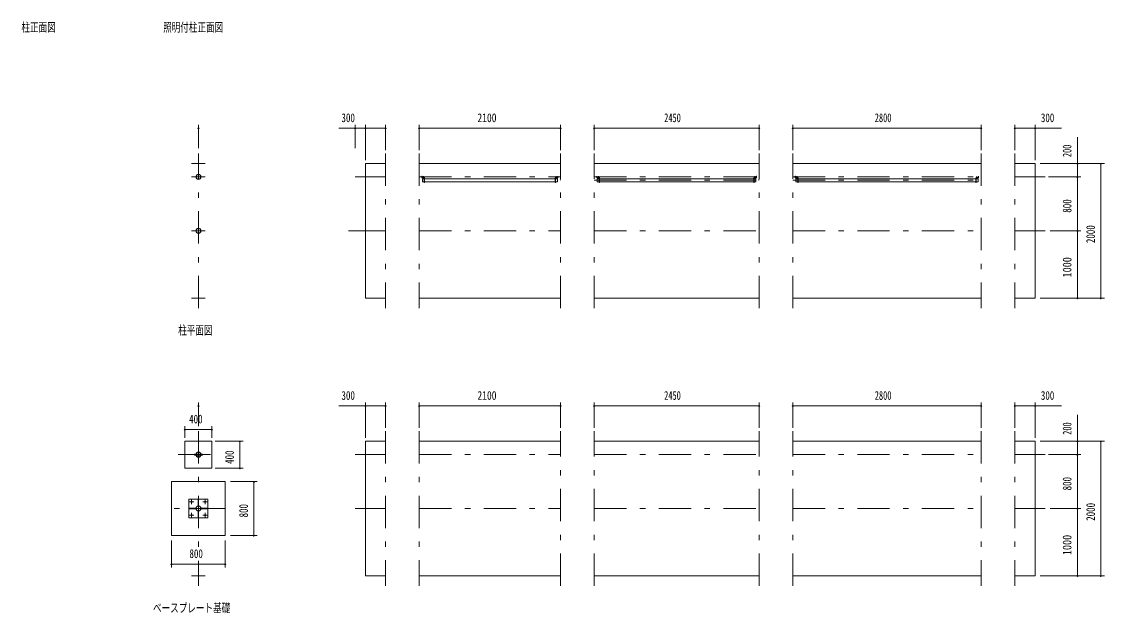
# Model space of a CAD drawing. Units: millimetres, scale not verified. Extents: x -23448 to 23452, y -10500 to 10500.
# Drawn here: x -23448 to -7361, y -8113 to 676 of the extents above; entities that cross this region are included whole.
import ezdxf
from ezdxf.enums import TextEntityAlignment as Align

# ---------------------------------------------------------------- set-up
doc = ezdxf.new("R2010")
doc.units = ezdxf.units.MM
doc.header["$LTSCALE"] = 40
doc.linetypes.add('USER3', pattern=[24, 12, -5, 2, -5])
for name, color, linetype, lineweight in [('0-2_1-0BOLD', 7, 'Continuous', 18), ('0-3_1-2CENTER', 3, 'USER3', 18), ('0-5_1-5DIM', 3, 'Continuous', 18)]:
    doc.layers.add(name, color=color, linetype=linetype, lineweight=lineweight)
doc.styles.add('ＭＳ ゴシック', font='')
doc.styles.get('ＭＳ ゴシック').set_extended_font_data('MS Gothic')

msp = doc.modelspace()

# ---------------------------------------------------------------- linework, layer by layer
at = {"layer": '0-2_1-0BOLD'}
for p, q in [((-20922.14, -1430.33), (-20722.14, -1430.33)), ((-18340.69, -3430.33), (-18340.69, -1430.33)), ((-18340.69, -1430.33), (-18040.69, -1430.33)), ((-17540.69, -1430.33), (-15440.69, -1430.33)), ((-14940.69, -1430.33), (-12490.69, -1430.33)), ((-11990.69, -1430.33), (-9190.69, -1430.33)), ((-8690.69, -1430.33), (-8390.69, -1430.33)), ((-8390.69, -1430.33), (-8390.69, -3430.33)), ((-17467.74, -1640.33), (-17497.34, -1640.33)), ((-17497.34, -1643.53), (-17467.74, -1643.53)), ((-17462.54, -1658.13), (-15518.84, -1658.13)), ((-15518.84, -1700.83), (-17462.54, -1700.83)), ((-15513.64, -1640.33), (-15484.04, -1640.33)), ((-15484.04, -1643.53), (-15513.64, -1643.53)), ((-14867.74, -1640.33), (-14897.34, -1640.33)), ((-14897.34, -1643.53), (-14867.74, -1643.53)), ((-14862.54, -1658.13), (-12568.84, -1658.13)), ((-12568.84, -1700.83), (-14862.54, -1700.83)), ((-12563.64, -1640.33), (-12534.04, -1640.33)), ((-12534.04, -1643.53), (-12563.64, -1643.53)), ((-11917.74, -1640.33), (-11947.34, -1640.33)), ((-11947.34, -1643.53), (-11917.74, -1643.53)), ((-11912.54, -1658.13), (-9268.84, -1658.13)), ((-9268.84, -1700.83), (-11912.54, -1700.83)), ((-9263.64, -1640.33), (-9234.04, -1640.33)), ((-9234.04, -1643.53), (-9263.64, -1643.53)), ((-20722.14, -3430.33), (-20922.14, -3430.33)), ((-18040.69, -3430.33), (-18340.69, -3430.33)), ((-15440.69, -3430.33), (-17540.69, -3430.33)), ((-12490.69, -3430.33), (-14940.69, -3430.33)), ((-9190.69, -3430.33), (-11990.69, -3430.33)), ((-8390.69, -3430.33), (-8690.69, -3430.33)), ((-20622.14, -5555.32), (-21022.14, -5555.32)), ((-21022.14, -5555.33), (-21022.14, -5955.32)), ((-21022.14, -5555.33), (-20622.14, -5555.33)), ((-20622.14, -5955.32), (-20622.14, -5555.33)), ((-18340.69, -7555.32), (-18340.69, -5555.33)), ((-18340.69, -5555.33), (-18040.69, -5555.33)), ((-17540.69, -5555.33), (-15440.69, -5555.33)), ((-14940.69, -5555.33), (-12490.69, -5555.33)), ((-11990.69, -5555.33), (-9190.69, -5555.33)), ((-8690.69, -5555.33), (-8390.69, -5555.33)), ((-8390.69, -5555.33), (-8390.69, -7555.32)), ((-20882.14, -5749.32), (-20882.14, -5761.32)), ((-20882.14, -5749.32), (-20859.82, -5749.32)), ((-20882.14, -5761.32), (-20859.82, -5761.32)), ((-20856.98, -5749.32), (-20787.3, -5749.32)), ((-20856.98, -5761.32), (-20787.3, -5761.32)), ((-20784.46, -5749.32), (-20762.14, -5749.32)), ((-20784.46, -5761.32), (-20762.14, -5761.32)), ((-20762.14, -5749.32), (-20762.14, -5761.32)), ((-21022.14, -5955.32), (-20622.14, -5955.32)), ((-20880.29, -6558.32), (-20880.29, -6552.33)), ((-20825.14, -6497.18), (-20819.14, -6497.18)), ((-20763.99, -6552.33), (-20763.99, -6558.32)), ((-20819.14, -6613.48), (-20825.14, -6613.48)), ((-20722.14, -7555.33), (-20922.14, -7555.33)), ((-18040.69, -7555.32), (-18340.69, -7555.32)), ((-15440.69, -7555.32), (-17540.69, -7555.32)), ((-12490.69, -7555.32), (-14940.69, -7555.32)), ((-9190.69, -7555.32), (-11990.69, -7555.32)), ((-8390.69, -7555.32), (-8690.69, -7555.32))]:
    msp.add_line(p, q, dxfattribs=at)
for points in [[(-17499.34, -1638.33), (-17499.34, -1618.33), (-17502.54, -1618.33), (-17502.54, -1638.33)], [(-17465.74, -1658.13), (-17494.59, -1658.13), (-17494.59, -1700.83), (-17465.74, -1700.83)], [(-17465.74, -1645.53), (-17465.74, -1711.33), (-17462.54, -1711.33), (-17462.54, -1645.53)], [(-15515.64, -1645.53), (-15515.64, -1711.33), (-15518.84, -1711.33), (-15518.84, -1645.53)], [(-15515.64, -1658.13), (-15486.79, -1658.13), (-15486.79, -1700.83), (-15515.64, -1700.83)], [(-15482.04, -1638.33), (-15482.04, -1618.33), (-15478.84, -1618.33), (-15478.84, -1638.33)], [(-14899.34, -1638.33), (-14899.34, -1618.33), (-14902.54, -1618.33), (-14902.54, -1638.33)], [(-14865.74, -1700.83), (-14894.59, -1700.83), (-14894.59, -1658.13), (-14865.74, -1658.13)], [(-14865.74, -1645.53), (-14865.74, -1711.33), (-14862.54, -1711.33), (-14862.54, -1645.53)], [(-12565.64, -1645.53), (-12565.64, -1711.33), (-12568.84, -1711.33), (-12568.84, -1645.53)], [(-12565.64, -1658.13), (-12536.79, -1658.13), (-12536.79, -1700.83), (-12565.64, -1700.83)], [(-12532.04, -1638.33), (-12532.04, -1618.33), (-12528.84, -1618.33), (-12528.84, -1638.33)], [(-11949.34, -1638.33), (-11949.34, -1618.33), (-11952.54, -1618.33), (-11952.54, -1638.33)], [(-11915.74, -1700.83), (-11944.59, -1700.83), (-11944.59, -1658.13), (-11915.74, -1658.13)], [(-11915.74, -1645.53), (-11915.74, -1711.33), (-11912.54, -1711.33), (-11912.54, -1645.53)], [(-9265.64, -1645.53), (-9265.64, -1711.33), (-9268.84, -1711.33), (-9268.84, -1645.53)], [(-9265.64, -1658.13), (-9236.79, -1658.13), (-9236.79, -1700.83), (-9265.64, -1700.83)], [(-9232.04, -1638.33), (-9232.04, -1618.33), (-9228.84, -1618.33), (-9228.84, -1638.33)]]:
    msp.add_lwpolyline(points, dxfattribs=at)
for points in [[(-21222.14, -6955.33), (-21222.14, -6155.33), (-20422.14, -6155.33), (-20422.14, -6955.33)], [(-20682.14, -6415.33), (-20682.14, -6695.33), (-20962.14, -6695.33), (-20962.14, -6415.33)], [(-20825.14, -6517.18), (-20819.14, -6517.18), (-20819.14, -6417.18), (-20825.14, -6417.18)], [(-20860.29, -6558.32), (-20960.29, -6558.32), (-20960.29, -6552.33), (-20860.29, -6552.33)], [(-20819.14, -6593.48), (-20819.14, -6693.48), (-20825.14, -6693.48), (-20825.14, -6593.48)], [(-20683.99, -6552.33), (-20683.99, -6558.32), (-20783.99, -6558.32), (-20783.99, -6552.33)]]:
    msp.add_lwpolyline(points, close=True, dxfattribs=at)
for centre, radius in [((-20822.14, -1630.33), 38.15), ((-20822.14, -1630.33), 38.15), ((-20822.14, -1630.33), 35.35), ((-20822.14, -1630.33), 35.35), ((-20822.14, -1630.33), 35.35), ((-20822.14, -2430.33), 38.15), ((-20822.14, -2430.33), 35.35), ((-20822.14, -5755.32), 38.15), ((-20822.14, -5755.32), 35.35), ((-20922.14, -6455.33), 8), ((-20822.14, -6555.33), 38.15), ((-20822.14, -6555.33), 35.35), ((-20722.14, -6455.33), 8), ((-20922.14, -6655.33), 8), ((-20722.14, -6655.33), 8)]:
    msp.add_circle(centre, radius, dxfattribs=at)
for centre, radius, start, end in [((-20822.14, -1630.33), 38.15, 43.27118, 125.40654), ((-17497.34, -1638.33), 5.2, 180, 270), ((-17497.34, -1638.33), 2, 180, 270), ((-17467.74, -1645.53), 5.2, 0, 90), ((-17467.74, -1645.53), 2, 0, 90), ((-15513.64, -1645.53), 5.2, 90, 180), ((-15513.64, -1645.53), 2, 90, 180), ((-15484.04, -1638.33), 2, 270, 0), ((-15484.04, -1638.33), 5.2, 270, 0), ((-15440.69, -1672.33), 3.85, 90, 270), ((-15440.69, -1672.33), 2.25, 90, 270), ((-14897.34, -1638.33), 5.2, 180, 270), ((-14897.34, -1638.33), 2, 180, 270), ((-14867.74, -1645.53), 5.2, 0, 90), ((-14867.74, -1645.53), 2, 0, 90), ((-12563.64, -1645.53), 5.2, 90, 180), ((-12563.64, -1645.53), 2, 90, 180), ((-12534.04, -1638.33), 2, 270, 0), ((-12534.04, -1638.33), 5.2, 270, 0), ((-12490.69, -1672.33), 3.85, 90, 270), ((-12490.69, -1672.33), 2.25, 90, 270), ((-11947.34, -1638.33), 5.2, 180, 270), ((-11947.34, -1638.33), 2, 180, 270), ((-11917.74, -1645.53), 5.2, 0, 90), ((-11917.74, -1645.53), 2, 0, 90), ((-9263.64, -1645.53), 5.2, 90, 180), ((-9263.64, -1645.53), 2, 90, 180), ((-9234.04, -1638.33), 2, 270, 0), ((-9234.04, -1638.33), 5.2, 270, 0)]:
    msp.add_arc(centre, radius, start, end, dxfattribs=at)
at = {"layer": '0-3_1-2CENTER'}
for p, q in [((-20822.14, -3580.33), (-20822.14, -1280.33)), ((-18040.69, -1280.33), (-18040.69, -3580.33)), ((-17540.69, -1280.33), (-17540.69, -3580.33)), ((-15440.69, -3580.33), (-15440.69, -1280.33)), ((-14940.69, -3580.33), (-14940.69, -1280.33)), ((-12490.69, -3580.33), (-12490.69, -1280.33)), ((-11990.69, -3580.33), (-11990.69, -1280.33)), ((-9190.69, -1280.33), (-9190.69, -3580.33)), ((-8690.69, -1280.33), (-8690.69, -3580.33)), ((-20922.14, -1630.33), (-20722.14, -1630.33)), ((-18490.69, -1630.33), (-18040.69, -1630.33)), ((-17540.69, -1630.33), (-15440.69, -1630.33)), ((-17477.54, -1621.33), (-17477.54, -1663.13)), ((-15503.84, -1621.33), (-15503.84, -1663.13)), ((-15440.69, -1679.48), (-15440.69, -1679.48)), ((-14940.69, -1630.33), (-12490.69, -1630.33)), ((-14940.69, -1679.48), (-12490.69, -1679.48)), ((-14877.54, -1621.33), (-14877.54, -1663.13)), ((-12553.84, -1621.33), (-12553.84, -1663.13)), ((-11990.69, -1630.33), (-9190.69, -1630.33)), ((-11990.69, -1679.48), (-9190.69, -1679.48)), ((-11927.54, -1621.33), (-11927.54, -1663.13)), ((-9253.84, -1621.33), (-9253.84, -1663.13)), ((-8690.69, -1630.33), (-8240.69, -1630.33)), ((-20922.14, -2430.33), (-20722.14, -2430.33)), ((-18592.41, -2430.33), (-18392.41, -2430.33)), ((-18490.69, -2430.33), (-18040.69, -2430.33)), ((-17540.69, -2430.33), (-15440.69, -2430.33)), ((-14940.69, -2430.33), (-12490.69, -2430.33)), ((-11990.69, -2430.33), (-9190.69, -2430.33)), ((-8690.69, -2430.33), (-8240.69, -2430.33)), ((-20822.14, -5405.33), (-20822.14, -7130.3)), ((-18040.69, -5405.33), (-18040.69, -7705.32)), ((-17540.69, -5405.33), (-17540.69, -7705.32)), ((-15440.69, -7705.32), (-15440.69, -5405.33)), ((-14940.69, -7705.32), (-14940.69, -5405.33)), ((-12490.69, -7705.32), (-12490.69, -5405.33)), ((-11990.69, -7705.32), (-11990.69, -5405.33)), ((-9190.69, -5405.33), (-9190.69, -7705.32)), ((-8690.69, -5405.33), (-8690.69, -7705.32)), ((-21122.14, -5755.32), (-20522.14, -5755.32)), ((-18490.69, -5755.32), (-18040.69, -5755.32)), ((-17540.69, -5755.32), (-15440.69, -5755.32)), ((-14940.69, -5755.32), (-12490.69, -5755.32)), ((-11990.69, -5755.32), (-9190.69, -5755.32)), ((-8690.69, -5755.32), (-8240.69, -5755.32)), ((-20922.14, -6489.47), (-20922.14, -6421.18)), ((-20722.14, -6421.18), (-20722.14, -6489.47)), ((-20422.14, -6555.33), (-21222.14, -6555.33)), ((-20888, -6455.33), (-20956.28, -6455.33)), ((-20756.28, -6455.33), (-20688, -6455.33)), ((-18490.69, -6555.32), (-18040.69, -6555.32)), ((-17540.69, -6555.32), (-15440.69, -6555.32)), ((-14940.69, -6555.32), (-12490.69, -6555.32)), ((-11990.69, -6555.32), (-9190.69, -6555.32)), ((-8690.69, -6555.32), (-8240.69, -6555.32)), ((-20956.28, -6655.33), (-20888, -6655.33)), ((-20922.14, -6689.47), (-20922.14, -6621.18)), ((-20756.28, -6655.33), (-20688, -6655.33)), ((-20722.14, -6621.18), (-20722.14, -6689.47)), ((-20822.14, -7330.33), (-20822.14, -7705.32))]:
    msp.add_line(p, q, dxfattribs=at)
at = {"layer": '0-5_1-5DIM'}
for p, q in [((-20812.14, -905.33), (-20832.14, -905.33)), ((-20822.14, -1205.33), (-20822.14, -855.33)), ((-18340.69, -905.33), (-18733.19, -905.33)), ((-18482.41, -905.33), (-18502.41, -905.33)), ((-18492.41, -1205.33), (-18492.41, -855.33)), ((-18330.69, -905.33), (-18350.69, -905.33)), ((-18340.69, -855.33), (-18340.69, -1380.33)), ((-18040.69, -905.33), (-18340.69, -905.33)), ((-18030.69, -905.33), (-18050.69, -905.33)), ((-18040.69, -855.33), (-18040.69, -1230.33)), ((-17530.69, -905.33), (-17550.69, -905.33)), ((-17540.69, -855.33), (-17540.69, -1230.33)), ((-15440.69, -905.33), (-17540.69, -905.33)), ((-15430.69, -905.33), (-15450.69, -905.33)), ((-15440.69, -855.33), (-15440.69, -1230.33)), ((-14930.69, -905.33), (-14950.69, -905.33)), ((-14940.69, -855.33), (-14940.69, -1230.33)), ((-12490.69, -905.33), (-14940.69, -905.33)), ((-12480.69, -905.33), (-12500.69, -905.33)), ((-12490.69, -855.33), (-12490.69, -1230.33)), ((-11980.69, -905.33), (-12000.69, -905.33)), ((-11990.69, -855.33), (-11990.69, -1230.33)), ((-9190.69, -905.33), (-11990.69, -905.33)), ((-9180.69, -905.33), (-9200.69, -905.33)), ((-9190.69, -855.33), (-9190.69, -1230.33)), ((-8680.69, -905.33), (-8700.69, -905.33)), ((-8690.69, -855.33), (-8690.69, -1230.33)), ((-8390.69, -905.33), (-8690.69, -905.33)), ((-8380.69, -905.33), (-8400.69, -905.33)), ((-8390.69, -855.33), (-8390.69, -1380.33)), ((-8390.69, -905.33), (-7998.19, -905.33)), ((-7760.69, -3430.33), (-7760.69, -1037.83)), ((-8315.69, -1430.33), (-7360.69, -1430.33)), ((-7750.69, -1430.33), (-7770.69, -1430.33)), ((-7760.69, -1630.33), (-7760.69, -1430.33)), ((-7400.69, -1430.33), (-7420.69, -1430.33)), ((-7410.69, -1430.33), (-7410.69, -3430.33)), ((-7410.69, -1430.33), (-7410.69, -3430.33)), ((-7710.69, -1630.33), (-8190.69, -1630.33)), ((-7750.69, -1630.33), (-7770.69, -1630.33)), ((-7760.69, -2430.33), (-7760.69, -1630.33)), ((-8165.69, -2430.33), (-7710.69, -2430.33)), ((-7750.69, -2430.33), (-7770.69, -2430.33)), ((-7760.69, -3430.33), (-7760.69, -2430.33)), ((-7360.69, -3430.33), (-8315.69, -3430.33)), ((-7750.69, -3430.33), (-7770.69, -3430.33)), ((-7400.69, -3430.33), (-7420.69, -3430.33)), ((-20822.14, -4980.32), (-20822.14, -5330.33)), ((-18340.69, -4980.33), (-18340.69, -5505.33)), ((-18040.69, -4980.33), (-18040.69, -5355.33)), ((-17540.69, -4980.33), (-17540.69, -5355.33)), ((-15440.69, -4980.33), (-15440.69, -5355.33)), ((-14940.69, -4980.33), (-14940.69, -5355.33)), ((-12490.69, -4980.33), (-12490.69, -5355.33)), ((-11990.69, -4980.33), (-11990.69, -5355.33)), ((-9190.69, -4980.33), (-9190.69, -5355.33)), ((-8690.69, -4980.33), (-8690.69, -5355.33)), ((-8390.69, -4980.33), (-8390.69, -5505.33)), ((-20812.14, -5030.33), (-20832.14, -5030.33)), ((-18340.69, -5030.33), (-18733.19, -5030.33)), ((-18330.69, -5030.33), (-18350.69, -5030.33)), ((-18040.69, -5030.33), (-18340.69, -5030.33)), ((-18030.69, -5030.33), (-18050.69, -5030.33)), ((-17530.69, -5030.33), (-17550.69, -5030.33)), ((-15440.69, -5030.33), (-17540.69, -5030.33)), ((-15430.69, -5030.33), (-15450.69, -5030.33)), ((-14930.69, -5030.33), (-14950.69, -5030.33)), ((-12490.69, -5030.33), (-14940.69, -5030.33)), ((-12480.69, -5030.33), (-12500.69, -5030.33)), ((-11980.69, -5030.33), (-12000.69, -5030.33)), ((-9190.69, -5030.33), (-11990.69, -5030.33)), ((-9180.69, -5030.33), (-9200.69, -5030.33)), ((-8680.69, -5030.33), (-8700.69, -5030.33)), ((-8390.69, -5030.33), (-8690.69, -5030.33)), ((-8380.69, -5030.33), (-8400.69, -5030.33)), ((-8390.69, -5030.33), (-7998.19, -5030.33)), ((-7760.69, -7555.33), (-7760.69, -5162.82)), ((-21012.14, -5380.33), (-21032.14, -5380.33)), ((-21022.14, -5330.33), (-21022.14, -5505.32)), ((-21022.14, -5380.33), (-20622.14, -5380.33)), ((-20612.14, -5380.33), (-20632.14, -5380.33)), ((-20622.14, -5330.33), (-20622.14, -5505.33)), ((-20156.23, -5555.33), (-20572.14, -5555.33)), ((-20196.23, -5555.33), (-20216.23, -5555.33)), ((-20206.23, -5555.33), (-20206.23, -5955.32)), ((-8315.69, -5555.32), (-7360.69, -5555.32)), ((-7750.69, -5555.32), (-7770.69, -5555.32)), ((-7760.69, -5755.32), (-7760.69, -5555.32)), ((-7400.69, -5555.32), (-7420.69, -5555.32)), ((-7410.69, -5555.32), (-7410.69, -7555.33)), ((-7410.69, -5555.32), (-7410.69, -7555.33)), ((-7710.69, -5755.32), (-8190.69, -5755.32)), ((-7750.69, -5755.32), (-7770.69, -5755.32)), ((-7760.69, -6555.32), (-7760.69, -5755.32)), ((-20156.23, -5955.32), (-20572.14, -5955.32)), ((-20196.23, -5955.32), (-20216.23, -5955.32)), ((-20347.14, -6155.33), (-19947.14, -6155.33)), ((-19987.14, -6155.33), (-20007.14, -6155.33)), ((-19997.14, -6155.33), (-19997.14, -6955.33)), ((-8165.69, -6555.32), (-7710.69, -6555.32)), ((-7750.69, -6555.32), (-7770.69, -6555.32)), ((-7760.69, -7555.33), (-7760.69, -6555.32)), ((-21222.14, -7430.33), (-21222.14, -7030.33)), ((-20422.14, -7030.33), (-20422.14, -7430.33)), ((-19947.14, -6955.33), (-20347.14, -6955.33)), ((-19987.14, -6955.33), (-20007.14, -6955.33)), ((-21212.14, -7380.33), (-21232.14, -7380.33)), ((-20422.14, -7380.33), (-21222.14, -7380.33)), ((-20412.14, -7380.33), (-20432.14, -7380.33)), ((-7360.69, -7555.33), (-8315.69, -7555.33)), ((-7750.69, -7555.33), (-7770.69, -7555.33)), ((-7400.69, -7555.33), (-7420.69, -7555.33))]:
    msp.add_line(p, q, dxfattribs=at)
for centre in [(-20822.14, -905.33), (-18492.41, -905.33), (-18340.69, -905.33), (-18040.69, -905.33), (-17540.69, -905.33), (-15440.69, -905.33), (-14940.69, -905.33), (-12490.69, -905.33), (-11990.69, -905.33), (-9190.69, -905.33), (-8690.69, -905.33), (-8390.69, -905.33), (-7760.69, -1430.33), (-7410.69, -1430.33), (-7760.69, -1630.33), (-7760.69, -2430.33), (-7760.69, -3430.33), (-7410.69, -3430.33), (-20822.14, -5030.33), (-18340.69, -5030.33), (-18040.69, -5030.33), (-17540.69, -5030.33), (-15440.69, -5030.33), (-14940.69, -5030.33), (-12490.69, -5030.33), (-11990.69, -5030.33), (-9190.69, -5030.33), (-8690.69, -5030.33), (-8390.69, -5030.33), (-21022.14, -5380.33), (-20622.14, -5380.33), (-20206.23, -5555.33), (-7760.69, -5555.32), (-7410.69, -5555.32), (-7760.69, -5755.32), (-20206.23, -5955.32), (-19997.14, -6155.33), (-7760.69, -6555.32), (-19997.14, -6955.33), (-21222.14, -7380.33), (-20422.14, -7380.33), (-7760.69, -7555.33), (-7410.69, -7555.33)]:
    msp.add_arc(centre, 10, 180, 0, dxfattribs=at)

# ---------------------------------------------------------------- texts
at = {"layer": '0-5_1-5DIM', "color": 7, "style": 'ＭＳ ゴシック'}
for s, width, p in [('柱正面図', 0.7, (-23451.88, 487.43)), ('照明付柱正面図', 0.7, (-21347.14, 487.43)), ('300', 0.75, (-18696.04, -855.33)), ('2100', 0.8, (-16676.08, -855.33)), ('2450', 0.7, (-13901.7, -855.33)), ('2800', 0.7, (-10771.96, -855.33)), ('300', 0.75, (-8303.54, -855.33)), ('柱平面図', 0.7, (-21122.14, -4012.56)), ('300', 0.75, (-18696.04, -4980.33)), ('2100', 0.8, (-16676.08, -4980.33)), ('2450', 0.7, (-13901.7, -4980.33)), ('2800', 0.7, (-10771.96, -4980.33)), ('300', 0.75, (-8303.54, -4980.33)), ('400', 0.75, (-20959.77, -5330.33)), ('800', 0.75, (-20955, -7330.33)), ('ベースプレート基礎', 0.7, (-21497.14, -8137.56))]:
    msp.add_text(s, height=130.2, dxfattribs=dict(at, width=width)).set_placement(p, align=Align.BOTTOM_LEFT)
for s, width, p in [('200', 0.7, (-7810.69, -1336.34)), ('800', 0.75, (-7810.69, -2161.74)), ('2000', 0.75, (-7460.69, -2613.36)), ('1000', 0.85, (-7810.69, -3123.13)), ('200', 0.7, (-7810.69, -5461.33)), ('400', 0.75, (-20256.23, -5892.95)), ('800', 0.75, (-7810.69, -6286.73)), ('800', 0.75, (-20047.14, -6688.19)), ('2000', 0.75, (-7460.69, -6738.36)), ('1000', 0.85, (-7810.69, -7248.13))]:
    msp.add_text(s, height=130.2, rotation=90, dxfattribs=dict(at, width=width)).set_placement(p, align=Align.BOTTOM_LEFT)

doc.saveas('drawing.dxf')
